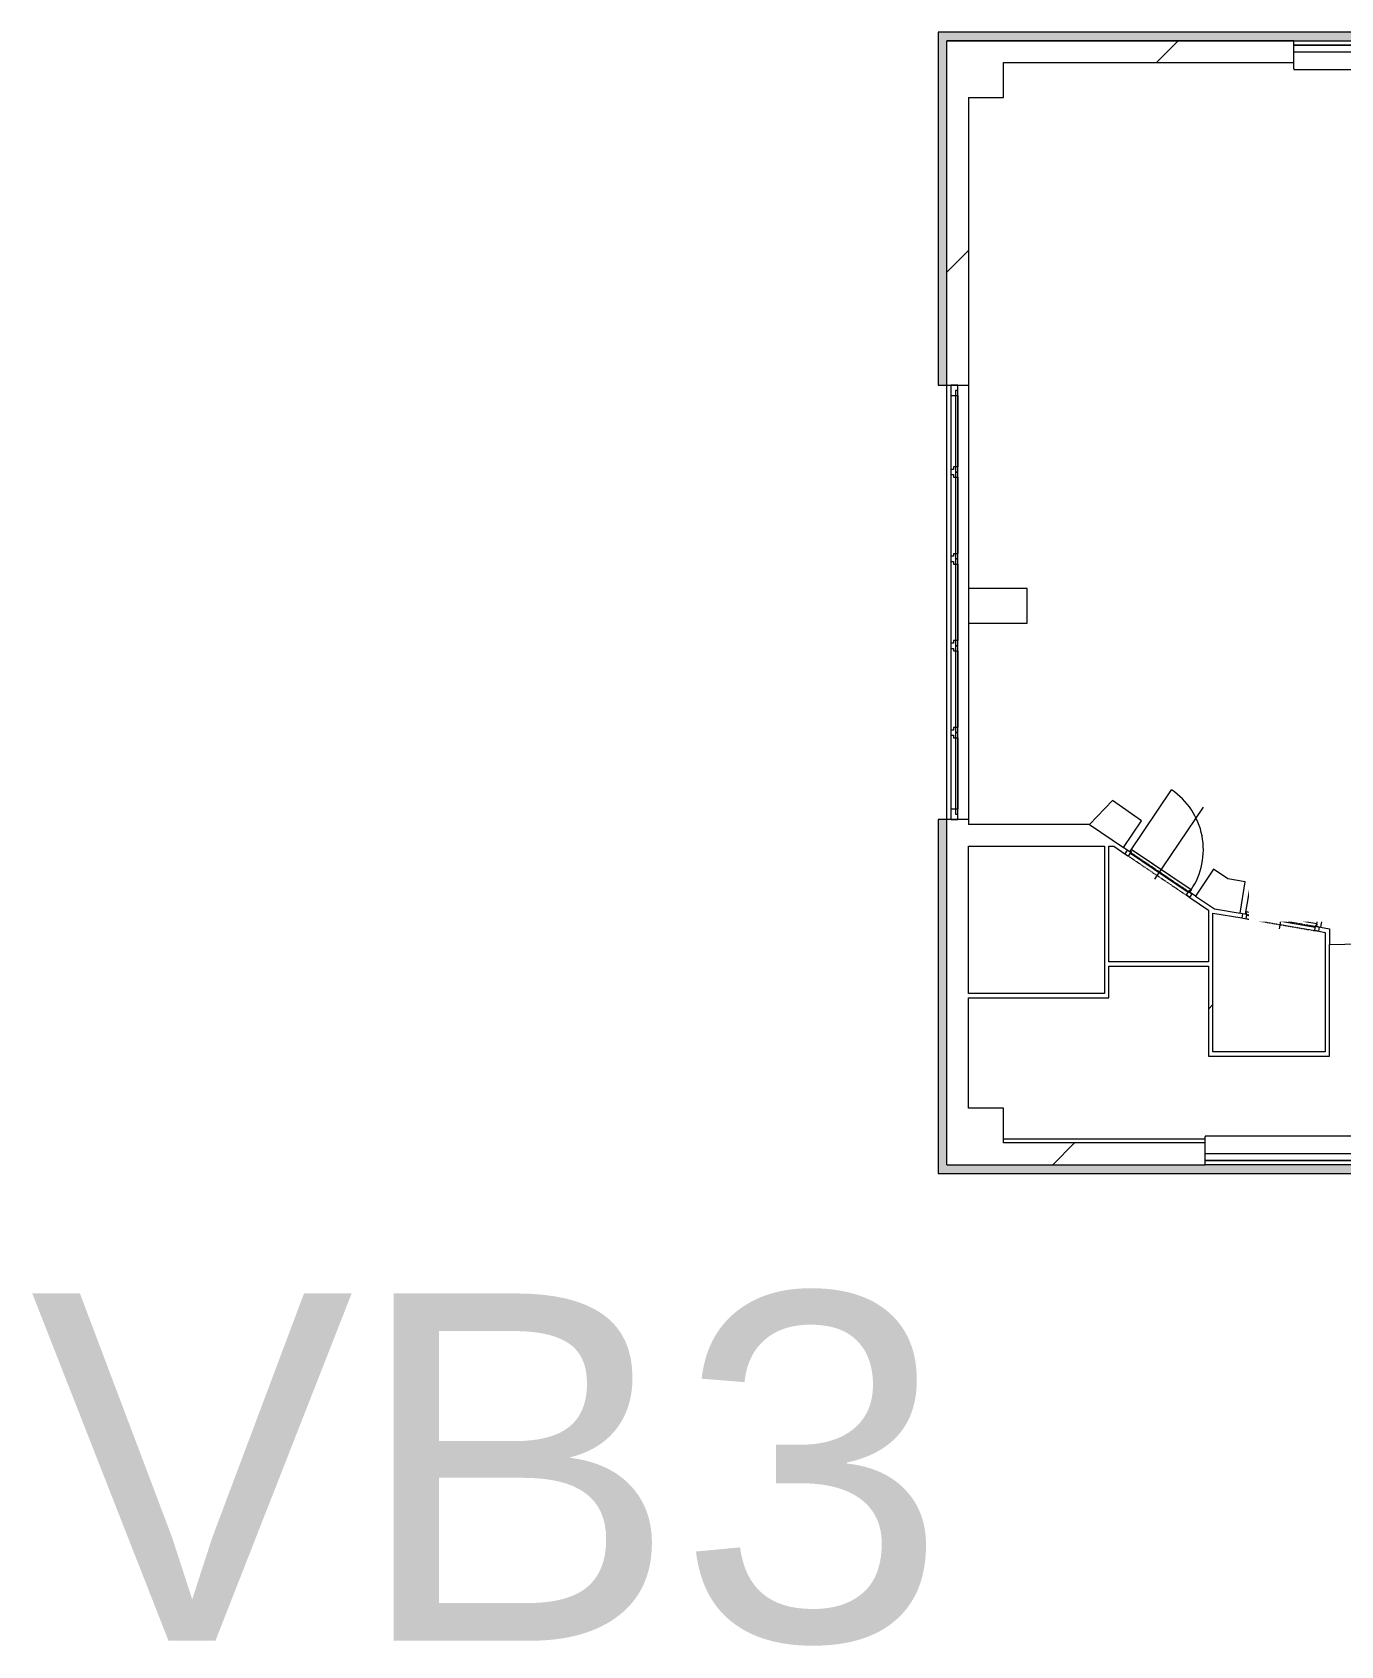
# Model space of a CAD drawing. Header units: millimetres. Extents: x 46521 to 256645, y -45352 to 20466.
# Drawn here: x 182943 to 198008, y -10713 to 7864 of the extents above; entities that cross this region are included whole.
import ezdxf

# ---------------------------------------------------------------- set-up
doc = ezdxf.new("R2010")
doc.units = ezdxf.units.MM
doc.linetypes.add('Čerchovaná se dvěma tečkami', pattern=[2.59, 1, -0.53, 0, -0.53, 0, -0.53])
for name, color, linetype, lineweight in [('A-DOOR', 31, 'Continuous', 13), ('A-DOOR-FRAM', 31, 'Continuous', 9), ('A-FLOR', 192, 'Continuous', 13), ('A-GENM', 13, 'Continuous', 13), ('A-GLAZ', 151, 'Continuous', 13), ('A-GLAZ-CURT', 52, 'Continuous', 13), ('A-GLAZ-CWMG', 51, 'Continuous', 13), ('A-WALL', 113, 'Continuous', 13), ('A-WALL-PATT', 111, 'Continuous', 9), ('G-ANNO-TEXT', 231, 'Continuous', 9), ('I-FURN', 30, 'Continuous', 13), ('S-COLS', 52, 'Continuous', 13)]:
    doc.layers.add(name, color=color, linetype=linetype, lineweight=lineweight)
doc.styles.add('Arial_3', font='arial.ttf', dxfattribs={"height": 5000})
doc.styles.add('Arial_4', font='arial.ttf', dxfattribs={"height": 4000})
pattern_1 = [(45, (128025, 0), (-7184.2, 7184.2), []), (45, (130898, -3e-12), (-7184.2, 7184.2), []), (45, (136646, -7e-12), (-4310.5, 10057.9), [4064, -2032, 67.06, -1964.94])]
pattern_2 = [(45, (128025, 0), (-7184.2, 7184.2), []), (45, (130898, -3e-12), (-7184.2, 7184.2), []), (45, (136646, -8e-12), (-4310.5, 10057.9), [4064, -2032, 67.06, -1964.94])]
pattern_3 = [(45, (128025, 0), (-7184.2, 7184.2), []), (45, (130898, 0), (-7184.2, 7184.2), []), (45, (136646, 0), (-4310.5, 10057.9), [4064, -2032, 67.06, -1964.94])]

# ---------------------------------------------------------------- blocks, each defined once
blk = doc.blocks.new('OKNO_2k_ - OKNO_2k_1900x1400-1963744-Mapka _ závislý 10')
at = {"layer": 'A-GLAZ', "lineweight": 9}
for p, q in [((-950, 126), (950, 126)), ((-950, 75), (-950, 126)), ((950, 75), (-950, 75)), ((-950, 75), (950, 75)), ((-950, -5), (-950, 75)), ((950, 126), (950, 75)), ((950, 75), (950, -5)), ((950, -5), (-950, -5))]:
    blk.add_line(p, q, dxfattribs=at)
blk = doc.blocks.new('ST_panel_sklo - ST_panel_sklo-1403385-Mapka _ závislý 10')
at = {"layer": 'A-GLAZ-CURT', "lineweight": 9}
for p, q in [((470, 28), (-470, 28)), ((-470, 28), (-470, 0)), ((-470, 0), (470, 0)), ((470, 0), (470, 28))]:
    blk.add_line(p, q, dxfattribs=at)
blk = doc.blocks.new('ST_panel_sklo - ST_panel_sklo-1403386-Mapka _ závislý 10')
at = {"layer": 'A-GLAZ-CURT', "lineweight": 9}
for p, q in [((500, 28), (-500, 28)), ((-500, 28), (-500, 0)), ((-500, 0), (500, 0)), ((500, 0), (500, 28))]:
    blk.add_line(p, q, dxfattribs=at)
blk = doc.blocks.new('parapet s nosem_vnitní - parapet s nosem_vnitní-1349022-Mapka _ závislý 10')
at = {"layer": 'A-GENM', "lineweight": 9}
for p, q in [((-950, -190), (-950, 0)), ((950, 0), (950, -190)), ((-950, -190), (-950, -200)), ((-950, -200), (950, -200)), ((-950, -200), (950, -200)), ((950, -200), (950, -190))]:
    blk.add_line(p, q, dxfattribs=at)
blk = doc.blocks.new('Rectangular Mullion - Rectangular Mullion-Loc wall 49 Bottom 120mm 02-1403430-Mapka _ závislý 10')
at = {"layer": 'A-GLAZ-CWMG', "lineweight": 9}
for p, q in [((65495, -199), (65495, -1079)), ((65575, -259), (65575, -1079))]:
    blk.add_line(p, q, dxfattribs=at)
blk = doc.blocks.new('Rectangular Mullion - Rectangular Mullion-Loc wall 49 Bottom 120mm 02-1403408-Mapka _ závislý 10')
at = {"layer": 'A-GLAZ-CWMG', "lineweight": 9}
for p, q in [((65495, 801), (65495, -199)), ((65575, 741), (65575, -139))]:
    blk.add_line(p, q, dxfattribs=at)
blk = doc.blocks.new('Rectangular Mullion - Rectangular Mullion-Loc wall 49 Bottom 120mm 02-1403416-Mapka _ závislý 10')
at = {"layer": 'A-GLAZ-CWMG', "lineweight": 9}
for p, q in [((65495, 3681), (65495, 2801)), ((65575, 3681), (65575, 2861))]:
    blk.add_line(p, q, dxfattribs=at)
blk = doc.blocks.new('Rectangular Mullion - Rectangular Mullion-Loc wall 49 Bottom 120mm 02-1403417-Mapka _ závislý 10')
at = {"layer": 'A-GLAZ-CWMG', "lineweight": 9}
for p, q in [((-120, -79), (-120, 1)), ((-120, 1), (0, 1)), ((0, 1), (0, -79)), ((0, -79), (-120, -79))]:
    blk.add_line(p, q, dxfattribs=at)
blk = doc.blocks.new('Rectangular Mullion - Rectangular Mullion-Loc wall 49 Bottom 120mm 02-1403388-Mapka _ závislý 10')
at = {"layer": 'A-GLAZ-CWMG', "lineweight": 9}
for p, q in [((0, 1), (-120, 1)), ((-120, 1), (-120, -79)), ((0, -79), (0, 1)), ((-120, -79), (0, -79))]:
    blk.add_line(p, q, dxfattribs=at)
blk = doc.blocks.new('Rectangular Mullion - Rectangular Mullion-Loc wall 49 Bottom 120mm-1403423-Mapka _ závislý 10')
at = {"layer": 'A-GLAZ-CWMG', "lineweight": 9}
for p, q in [((-60, -49), (-60, 1)), ((-60, 1), (60, 1)), ((60, 1), (60, -49)), ((-30, -49), (-60, -49)), ((-30, -79), (-30, -49)), ((30, -79), (-30, -79)), ((60, -49), (30, -49)), ((30, -49), (30, -79))]:
    blk.add_line(p, q, dxfattribs=at)
blk = doc.blocks.new('Rectangular Mullion - Rectangular Mullion-Loc wall 49 Bottom 120mm-V154-Mapka _ závislý 10')
at = {"layer": 'A-GLAZ-CWMG', "lineweight": 9}
for p, q in [((-60, -49), (-60, 1)), ((-60, 1), (60, 1)), ((60, 1), (60, -49)), ((-30, -49), (-60, -49)), ((-30, -79), (-30, -49)), ((30, -79), (-30, -79)), ((60, -49), (30, -49)), ((30, -49), (30, -79))]:
    blk.add_line(p, q, dxfattribs=at)
blk = doc.blocks.new('Rectangular Mullion - Rectangular Mullion-Loc wall 49 Bottom 120mm-V155-Mapka _ závislý 10')
at = {"layer": 'A-GLAZ-CWMG', "lineweight": 9}
for p, q in [((-60, -49), (-60, 1)), ((-60, 1), (60, 1)), ((60, 1), (60, -49)), ((-30, -49), (-60, -49)), ((-30, -79), (-30, -49)), ((30, -79), (-30, -79)), ((60, -49), (30, -49)), ((30, -49), (30, -79))]:
    blk.add_line(p, q, dxfattribs=at)
blk = doc.blocks.new('Rectangular Mullion - Rectangular Mullion-Loc wall 49 Bottom 120mm-V156-Mapka _ závislý 10')
at = {"layer": 'A-GLAZ-CWMG', "lineweight": 9}
for p, q in [((-60, -49), (-60, 1)), ((-60, 1), (60, 1)), ((60, 1), (60, -49)), ((-30, -49), (-60, -49)), ((-30, -79), (-30, -49)), ((30, -79), (-30, -79)), ((60, -49), (30, -49)), ((30, -49), (30, -79))]:
    blk.add_line(p, q, dxfattribs=at)
blk = doc.blocks.new('Kóje - Kóje-2061615-Mapka _ závislý 10')
at = {"layer": 'I-FURN', "lineweight": 9}
for p, q in [((73972, 4123), (73684, 3825)), ((74108, 3991), (73972, 4123)), ((74160, 4045), (74108, 3991)), ((75065, 2804), (74160, 4045)), ((73684, 3825), (73821, 3702)), ((73821, 3702), (74611, 2602)), ((75368, 1291), (75065, 2804)), ((74611, 2602), (74886, 1290)), ((74886, 1290), (74622, -49)), ((75112, -258), (75417, 1291)), ((75417, 1291), (75368, 1291)), ((74622, -49), (73878, -1154)), ((74236, -1556), (75112, -258)), ((67354, -981), (67091, -1259)), ((67689, -1216), (67354, -981)), ((67091, -1259), (67482, -1523)), ((67482, -1523), (67689, -1216)), ((73878, -1154), (72768, -1878)), ((73001, -2362), (74236, -1556)), ((68519, -1773), (68311, -2082)), ((68684, -1884), (68519, -1773)), ((68884, -1916), (68684, -1884)), ((68827, -2280), (68884, -1916)), ((72768, -1878), (72572, -1920)), ((72572, -1920), (72641, -2243)), ((68311, -2082), (68530, -2229)), ((68530, -2229), (68827, -2280)), ((69814, -2080), (69752, -2440)), ((70006, -2113), (69814, -2080)), ((71421, -2104), (70006, -2113)), ((71617, -2065), (71421, -2104)), ((71694, -2425), (71617, -2065)), ((72641, -2243), (72895, -2194)), ((72895, -2194), (73001, -2362)), ((69752, -2440), (69855, -2458)), ((69855, -2458), (69855, -2638)), ((71665, -2430), (71694, -2425)), ((71665, -2606), (71665, -2430)), ((69855, -2638), (71665, -2606))]:
    blk.add_line(p, q, dxfattribs=at)
blk = doc.blocks.new('DVERE_1k_oblozka - DD03_01_800x1970_koupelna-V179-Mapka _ závislý 10')
at = {"layer": 'A-DOOR', "lineweight": 9}
for p, q in [((-415, 22), (-415, 882)), ((0, -78), (0, 922)), ((-400, 22), (-450, 22)), ((-450, 22), (-450, -28)), ((415, 52), (-415, 52)), ((-415, 52), (-415, 37)), ((-415, 37), (-400, 37)), ((-400, 37), (-400, 12)), ((-400, -28), (-400, 22)), ((-400, 12), (400, 12)), ((305, 52), (-305, 52)), ((400, 12), (400, 37)), ((400, 37), (415, 37)), ((450, 22), (400, 22)), ((400, 22), (400, -28)), ((415, 37), (415, 52)), ((415, 52), (415, 22)), ((450, -28), (450, 22)), ((-450, -28), (-400, -28)), ((400, -28), (450, -28))]:
    blk.add_line(p, q, dxfattribs=at)
at = {"layer": 'A-DOOR', "linetype": 'Čerchovaná se dvěma tečkami', "lineweight": 9}
for p, q in [((-400, 22), (400, 22)), ((-400, -28), (400, -28))]:
    blk.add_line(p, q, dxfattribs=at)
at = {"layer": 'A-DOOR', "lineweight": 9}
blk.add_arc((-415, 52), 830, 360, 90, dxfattribs=at)
at = {"layer": 'A-DOOR-FRAM'}
for p, q in [((-400, 22), (-450, 22)), ((-400, -28), (-400, 22)), ((400, 22), (400, -28)), ((400, 22), (450, 22)), ((-450, -28), (-400, -28)), ((450, -28), (400, -28))]:
    blk.add_line(p, q, dxfattribs=at)
blk = doc.blocks.new('DVERE_1k_oblozka - DD03_01_800x1970_koupelna-2042788-Mapka _ závislý 10')
at = {"layer": 'A-DOOR', "lineweight": 9}
for p, q in [((-415, 22), (-415, 882)), ((0, -78), (0, 922)), ((-400, 22), (-450, 22)), ((-450, 22), (-450, -28)), ((415, 52), (-415, 52)), ((-415, 52), (-415, 37)), ((-415, 37), (-400, 37)), ((-400, -28), (-400, 22)), ((-400, 12), (400, 12)), ((305, 52), (-305, 52)), ((400, 37), (415, 37)), ((450, 22), (400, 22)), ((400, 22), (400, -28)), ((415, 37), (415, 52)), ((415, 52), (415, 22)), ((450, -28), (450, 22)), ((-450, -28), (-400, -28)), ((400, -28), (450, -28))]:
    blk.add_line(p, q, dxfattribs=at)
at = {"layer": 'A-DOOR', "linetype": 'Čerchovaná se dvěma tečkami', "lineweight": 9}
for p, q in [((-400, 22), (400, 22)), ((-400, -28), (400, -28))]:
    blk.add_line(p, q, dxfattribs=at)
at = {"layer": 'A-DOOR', "lineweight": 9}
blk.add_arc((-415, 52), 830, 360, 90, dxfattribs=at)
at = {"layer": 'A-DOOR-FRAM'}
for p, q in [((-400, 22), (-450, 22)), ((-400, -28), (-400, 22)), ((400, 22), (400, -28)), ((400, 22), (450, 22)), ((-450, -28), (-400, -28)), ((450, -28), (400, -28))]:
    blk.add_line(p, q, dxfattribs=at)

msp = doc.modelspace()

# ---------------------------------------------------------------- hatches: boundary and pattern name
at = {"layer": 'A-WALL-PATT'}
h = msp.add_hatch(color=256, dxfattribs=at)
h.paths.add_polyline_path([(193474, -5274.4), (193474, -1199.4), (193374, -1199.4), (193374, -5274.4)])
h.paths.add_polyline_path([(193474, 3800.6), (193474, 7864.2), (193374, 7864.2), (193374, 3800.6)])
for points in [[(212433.1, 7764.2), (212433.1, 7864.2), (193474, 7864.2), (193474, 7764.2), (212383.1, 7764.2)], [(199431.7, -5274.4), (199432.2, -5274.4), (199431.7, -5174.4), (193474, -5174.4), (193474, -5274.4), (199382.2, -5274.4)]]:
    msp.add_hatch(color=256, dxfattribs=at).paths.add_polyline_path(points)
h = msp.add_hatch(dxfattribs=at)
h.set_pattern_fill('FP_56', color=256, angle=45, style=0, pattern_type=2)
h.set_pattern_definition(pattern_2)
h.paths.add_polyline_path([(212083.1, 7514.3), (212333.1, 7514.3), (212333.1, 7764.3), (208347, 7764.3), (208347, 7514.3), (211683.1, 7514.3), (211683.1, 7539.3), (212083.1, 7539.3)])
h.paths.add_polyline_path([(205347, 7514.3), (205723.1, 7514.3), (205723.1, 7574.3), (206123.1, 7574.3), (206123.1, 7514.3), (206447, 7514.3), (206447, 7764.3), (205347, 7764.3), (205347, 7518.3)])
h.paths.add_polyline_path([(203447, 7514.3), (203447, 7764.3), (202297, 7764.3), (202297, 7514.3)])
h.paths.add_polyline_path([(200397, 7514.3), (200397, 7764.3), (199367, 7764.3), (199367, 7514.3), (199724, 7514.3), (199724, 7574.3), (200124, 7574.3), (200124, 7514.3)])
h.paths.add_polyline_path([(196760.4, 7514.3), (197467, 7514.3), (197467, 7764.3), (193474, 7764.3), (193474, 7514.3), (193724, 7514.3)])
h = msp.add_hatch(dxfattribs=at)
h.set_pattern_fill('FP_55', color=256, angle=45, style=0, pattern_type=2)
h.set_pattern_definition(pattern_1)
h.paths.add_polyline_path([(193724, -4924.4), (193724, -1199.4), (193474, -1199.4), (193474, -4924.4)])
h.paths.add_polyline_path([(193724, 3800.6), (193724, 7514.3), (193474, 7514.3), (193474, 3800.6)])
h = msp.add_hatch(dxfattribs=at)
h.set_pattern_fill('FP_56', color=256, angle=45, style=0, pattern_type=2)
h.set_pattern_definition(pattern_2)
h.paths.add_polyline_path([(194399, 1061.2), (194399, 1461.2), (193724, 1461.2), (193724, 1061.2)])
h = msp.add_hatch(dxfattribs=at)
h.set_pattern_fill('FP_56', color=256, angle=45, style=0, pattern_type=2)
h.set_pattern_definition(pattern_1)
h.paths.add_polyline_path([(195289, -1508.8), (195486.2, -1508.8), (195115.4, -1258.8), (193724, -1258.8), (193724, -1508.8), (195115.4, -1508.8)])
h = msp.add_hatch(dxfattribs=at)
h.set_pattern_fill('FP_55', color=256, angle=45, style=0, pattern_type=2)
h.set_pattern_definition(pattern_1)
h.paths.add_polyline_path([(195339, -3202.7), (195339, -1508.8), (195289, -1522.7), (195289, -3202.7)])
h = msp.add_hatch(dxfattribs=at)
h.set_pattern_fill('FP_118', color=256, angle=45, style=0, pattern_type=2)
h.set_pattern_definition([(11.007, (128025, 0), (-1939.8, 9973.1), []), (11.007, (130407, -1607), (-1939.8, 9973.1), []), (11.007, (135172, -4820), (2049.4, 10749), [4064, -2032, 67.06, -1964.94])])
h.paths.add_polyline_path([(196655.4, -2297.2), (196296.9, -2055.5), (196269, -2096.9), (196557.1, -2280.2)])
h.paths.add_polyline_path([(195522.8, -1593.7), (195550.7, -1552.3), (195486.2, -1508.8), (195417.5, -1522.7), (195506.9, -1583)])
h = msp.add_hatch(dxfattribs=at)
h.set_pattern_fill('FP_119', color=256, angle=45, style=0, pattern_type=2)
h.set_pattern_definition([(35.212, (128025, 0), (-5858.3, 8301), []), (35.212, (130857, -489), (-5858.3, 8301), []), (35.212, (136520, -1466), (-2537.9, 10644.3), [4064, -2032, 67.06, -1964.94])])
h.paths.add_polyline_path([(197830.2, -2499.9), (197830.2, -2449.1), (197761.5, -2449.1), (197776.4, -2490.6)])
h.paths.add_polyline_path([(196868, -2333.9), (196868, -2283.1), (196554.3, -2229), (196655.4, -2297.2), (196760.4, -2315.3)])
h = msp.add_hatch(dxfattribs=at)
h.set_pattern_fill('FP_55', color=256, angle=45, style=0, pattern_type=2)
h.set_pattern_definition([(45, (128025, 0), (-7184.2, 7184.2), []), (45, (130898, -2e-12), (-7184.2, 7184.2), []), (45, (136646, -6e-12), (-4310.5, 10057.9), [4064, -2032, 67.06, -1964.94])])
h.paths.add_polyline_path([(196485.2, -3874.2), (196535.2, -3874.2), (196535.2, -2276.5), (196485.2, -2242.8), (196485.2, -3365.7)])
h = msp.add_hatch(dxfattribs=at)
h.set_pattern_fill('FP_55', color=256, angle=45, style=0, pattern_type=2)
h.set_pattern_definition(pattern_1)
h.paths.add_polyline_path([(197830.2, -3874.2), (197880.2, -3874.2), (197880.2, -2457.7), (197830.2, -2457.7), (197830.2, -3365.7)])
h = msp.add_hatch(dxfattribs=at)
h.set_pattern_fill('FP_61', color=256, angle=45, style=0, pattern_type=2)
h.set_pattern_definition(pattern_1)
h.paths.add_polyline_path([(195339, -2837.7), (195339, -2887.7), (196485.2, -2887.7), (196485.2, -2837.7)])
h = msp.add_hatch(dxfattribs=at)
h.set_pattern_fill('FP_61', color=256, angle=45, style=0, pattern_type=2)
h.set_pattern_definition(pattern_1)
h.paths.add_polyline_path([(193724, -3252.7), (195339, -3252.7), (195339, -3202.7), (193724, -3202.7)])
h = msp.add_hatch(dxfattribs=at)
h.set_pattern_fill('FP_56', color=256, angle=45, style=0, pattern_type=2)
h.set_pattern_definition(pattern_1)
h.paths.add_polyline_path([(197880.2, -3924.2), (197880.2, -3874.2), (196485.2, -3874.2), (196485.2, -3924.2), (197830.2, -3924.2)])
h = msp.add_hatch(dxfattribs=at)
h.set_pattern_fill('FP_55', color=256, angle=45, style=0, pattern_type=2)
h.set_pattern_definition(pattern_1)
h.paths.add_polyline_path([(199447.2, -5174.4), (199431.7, -4924.4), (198347.2, -4924.4), (198347.2, -5174.4), (199431.7, -5174.4)])
h.paths.add_polyline_path([(196447.2, -5174.4), (196447.2, -4924.4), (193474, -4924.4), (193474, -5174.4), (193724, -5174.4)])
at = {"layer": 'S-COLS', "lineweight": 9}
h = msp.add_hatch(dxfattribs=at)
h.set_pattern_fill('FP_97', color=256, style=0, pattern_type=2)
h.set_pattern_definition(pattern_3)
h.paths.add_polyline_path([(193724, 7514.3), (193724, 7114.3), (194124, 7114.3), (194124, 7514.3)])
h = msp.add_hatch(dxfattribs=at)
h.set_pattern_fill('FP_97', color=256, style=0, pattern_type=2)
h.set_pattern_definition(pattern_3)
h.paths.add_polyline_path([(193724, -4524.4), (193724, -4924.4), (194124, -4924.4), (194124, -4524.4)])

# ---------------------------------------------------------------- linework, layer by layer
at = {"layer": 'A-FLOR', "lineweight": 9}
msp.add_line((194124, -4876.6), (196447.2, -4876.6), dxfattribs=at)
at = {"layer": 'A-WALL', "lineweight": 9}
for p, q in [((193374, 7864.2), (193374, 3800.6)), ((212433.1, 7864.2), (193374, 7864.2)), ((193474, -5174.4), (193474, 7764.3)), ((197467, 7764.3), (193474, 7764.3)), ((193474, 7764.2), (197467, 7764.2)), ((194124, 7514.3), (197467, 7514.3)), ((193724, 7114.3), (193724, -1258.8)), ((193374, 3800.6), (193724, 3800.6)), ((194399, 1461.2), (193724, 1461.2)), ((194399, 1061.2), (194399, 1461.2)), ((193724, 1061.2), (194399, 1061.2)), ((193374, -1199.4), (193374, -5274.4)), ((193724, -1199.4), (193374, -1199.4)), ((195115.4, -1258.8), (193724, -1258.8)), ((193724, -3202.7), (193724, -1508.8)), ((193724, -1508.8), (195289, -1508.8)), ((195289, -1508.8), (195289, -3202.7)), ((195339, -1508.8), (195396.7, -1508.8)), ((195339, -2837.7), (195339, -1508.8)), ((195396.7, -1508.8), (195522.8, -1593.7)), ((195550.7, -1552.3), (195506.9, -1522.7)), ((196269, -2096.9), (196485.2, -2242.8)), ((196336, -2081.8), (196296.9, -2055.5)), ((196485.2, -2242.8), (196485.2, -2837.7)), ((196535.2, -3874.2), (196535.2, -2276.5)), ((196535.2, -2276.5), (196868, -2333.9)), ((196876.5, -2284.6), (196851.2, -2280.2)), ((197754.9, -2486.9), (197830.2, -2499.9)), ((197830.2, -2499.9), (197830.2, -3874.2)), ((197880.2, -3924.2), (197880.2, -2637.7)), ((196485.2, -2837.7), (195339, -2837.7)), ((195339, -3252.7), (195339, -2887.7)), ((195339, -2887.7), (196485.2, -2887.7)), ((196485.2, -2887.7), (196485.2, -3924.2)), ((195289, -3202.7), (193724, -3202.7)), ((193724, -4524.4), (193724, -3252.7)), ((193724, -3252.7), (195339, -3252.7)), ((197830.2, -3874.2), (196535.2, -3874.2)), ((196485.2, -3924.2), (197880.2, -3924.2)), ((196447.2, -4924.4), (194124, -4924.4)), ((193474, -5174.4), (196447.2, -5174.4)), ((193374, -5274.4), (199332.2, -5274.4))]:
    msp.add_line(p, q, dxfattribs=at)
at = {"layer": 'S-COLS', "lineweight": 9}
for p, q in [((194124, 7114.3), (194124, 7514.3)), ((193724, 7114.3), (194124, 7114.3)), ((194124, -4524.4), (193724, -4524.4)), ((194124, -4924.4), (194124, -4524.4))]:
    msp.add_line(p, q, dxfattribs=at)

# ---------------------------------------------------------------- block references
at = {"layer": 'A-DOOR', "lineweight": 9}
for name, p, rotation in [('DVERE_1k_oblozka - DD03_01_800x1970_koupelna-V179-Mapka _ závislý 10', (195911.5, -1822.2), 326.0066834518678), ('DVERE_1k_oblozka - DD03_01_800x1970_koupelna-2042788-Mapka _ závislý 10', (197316.2, -2382.9), 350.2122083875207)]:
    msp.add_blockref(name, p, dxfattribs=dict(at, rotation=rotation))
at = {"layer": 'A-GENM', "lineweight": 9}
msp.add_blockref('parapet s nosem_vnitní - parapet s nosem_vnitní-1349022-Mapka _ závislý 10', (198417, 7634.3), dxfattribs=at)
at = {"layer": 'A-GENM', "lineweight": 9, "rotation": 180}
msp.add_blockref('parapet s nosem_vnitní - parapet s nosem_vnitní-1349022-Mapka _ závislý 10', (197397.2, -5044.4), dxfattribs=at)
at = {"layer": 'A-GLAZ', "lineweight": 9}
msp.add_blockref('OKNO_2k_ - OKNO_2k_1900x1400-1963744-Mapka _ závislý 10', (198417, 7639.3), dxfattribs=at)
at = {"layer": 'A-GLAZ', "lineweight": 9, "rotation": 180}
msp.add_blockref('OKNO_2k_ - OKNO_2k_1900x1400-1963744-Mapka _ závislý 10', (197397.2, -5049.4), dxfattribs=at)
at = {"layer": 'A-GLAZ-CURT', "lineweight": 9, "rotation": 89.99999999999991}
for name, p in [('ST_panel_sklo - ST_panel_sklo-1403385-Mapka _ závislý 10', (193599, 3270.6)), ('ST_panel_sklo - ST_panel_sklo-1403386-Mapka _ závislý 10', (193599, 2300.6)), ('ST_panel_sklo - ST_panel_sklo-1403386-Mapka _ závislý 10', (193599, 1300.6)), ('ST_panel_sklo - ST_panel_sklo-1403386-Mapka _ závislý 10', (193599, 300.6)), ('ST_panel_sklo - ST_panel_sklo-1403385-Mapka _ závislý 10', (193599, -669.4))]:
    msp.add_blockref(name, p, dxfattribs=at)
at = {"layer": 'A-GLAZ-CWMG', "lineweight": 9, "extrusion": (0, 0, -1), "rotation": 90.0000000000001}
for name, p in [('Rectangular Mullion - Rectangular Mullion-Loc wall 49 Bottom 120mm 02-1403417-Mapka _ závislý 10', (-193599, 3800.6)), ('Rectangular Mullion - Rectangular Mullion-Loc wall 49 Bottom 120mm-V156-Mapka _ závislý 10', (-193599, 2800.6)), ('Rectangular Mullion - Rectangular Mullion-Loc wall 49 Bottom 120mm-V155-Mapka _ závislý 10', (-193599, 1800.6)), ('Rectangular Mullion - Rectangular Mullion-Loc wall 49 Bottom 120mm-V154-Mapka _ závislý 10', (-193599, 800.6)), ('Rectangular Mullion - Rectangular Mullion-Loc wall 49 Bottom 120mm-1403423-Mapka _ závislý 10', (-193599, -199.4))]:
    msp.add_blockref(name, p, dxfattribs=at)
at = {"layer": 'A-GLAZ-CWMG', "lineweight": 9}
for name, p in [('Rectangular Mullion - Rectangular Mullion-Loc wall 49 Bottom 120mm 02-1403416-Mapka _ závislý 10', (128024.7, 0)), ('Rectangular Mullion - Rectangular Mullion-Loc wall 49 Bottom 120mm 02-1403408-Mapka _ závislý 10', (128024.7, 2000)), ('Rectangular Mullion - Rectangular Mullion-Loc wall 49 Bottom 120mm 02-1403408-Mapka _ závislý 10', (128024.7, 1000)), ('Rectangular Mullion - Rectangular Mullion-Loc wall 49 Bottom 120mm 02-1403408-Mapka _ závislý 10', (128024.7, 0)), ('Rectangular Mullion - Rectangular Mullion-Loc wall 49 Bottom 120mm 02-1403430-Mapka _ závislý 10', (128024.7, 0))]:
    msp.add_blockref(name, p, dxfattribs=at)
at = {"layer": 'A-GLAZ-CWMG', "lineweight": 9, "rotation": 269.9999999999999}
msp.add_blockref('Rectangular Mullion - Rectangular Mullion-Loc wall 49 Bottom 120mm 02-1403388-Mapka _ závislý 10', (193599, -1199.4), dxfattribs=at)
at = {"layer": 'I-FURN', "lineweight": 9}
msp.add_blockref('Kóje - Kóje-2061615-Mapka _ závislý 10', (128024.7, 0), dxfattribs=at)

# ---------------------------------------------------------------- texts
at = {"layer": 'G-ANNO-TEXT', "color": 7, "insert": (182918, -6656.2), "char_height": 4000, "width": 13147.675, "attachment_point": 1, "style": 'Arial_4'}
msp.add_mtext('VB3', dxfattribs=at)

# ---------------------------------------------------------------- next in the draw order: texts
at = {"layer": 'G-ANNO-TEXT', "color": 7, "insert": (198200.3, 3875.6), "char_height": 5000, "width": 11704.638, "attachment_point": 1, "style": 'Arial_3', "bg_fill": 3, "box_fill_scale": 1.25, "bg_fill_color": 256, "bg_fill_true_color": 13158600, "bg_fill_transparency": 0}
msp.add_mtext('"B"', dxfattribs=at)

doc.saveas('drawing.dxf')
